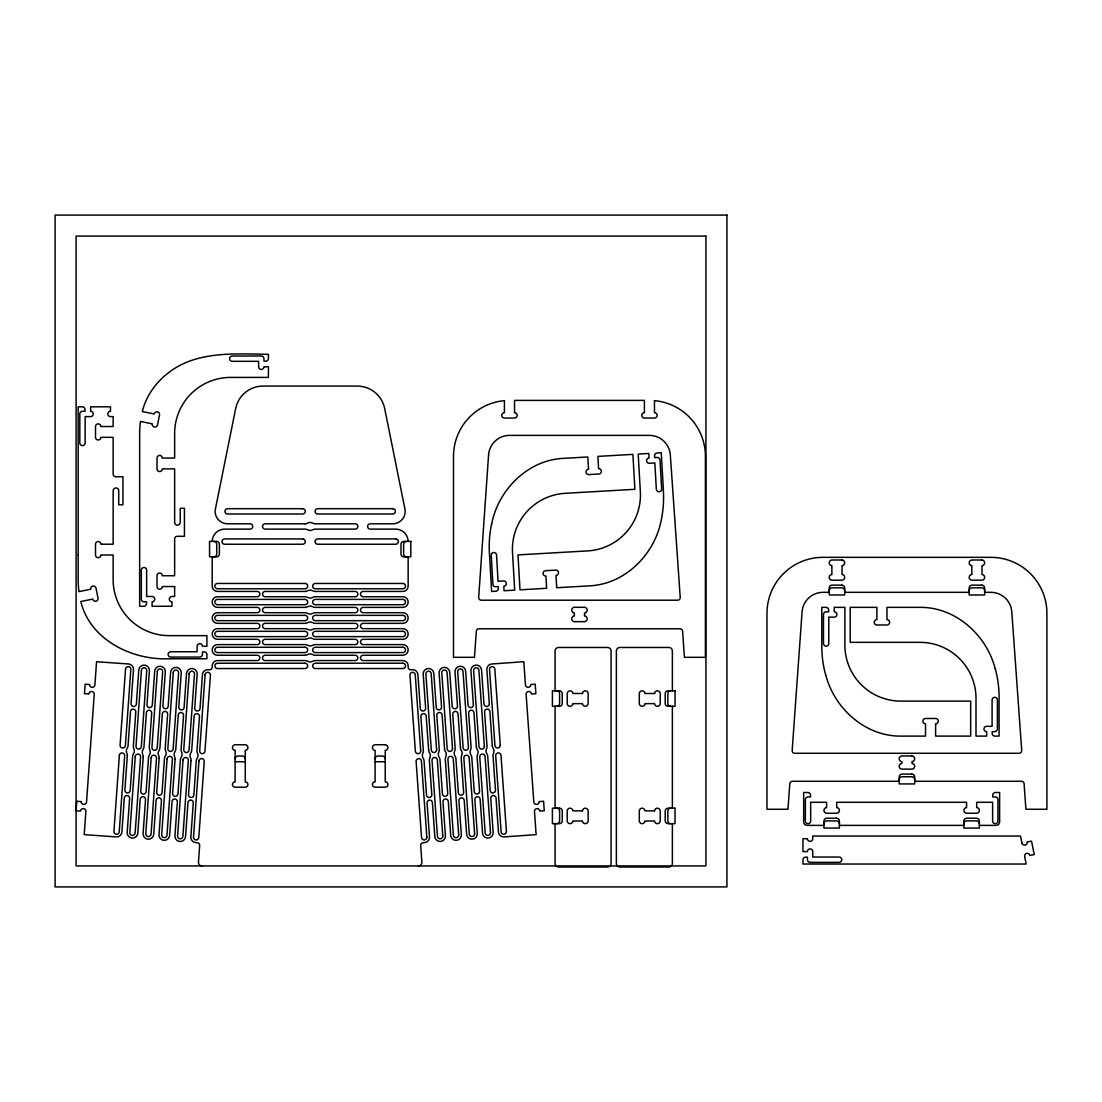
<?xml version="1.0" encoding="UTF-8"?>
<svg xmlns="http://www.w3.org/2000/svg" width="1102" height="1102" viewBox="0 0 1102 1102"><rect width="100%" height="100%" fill="white"/><g stroke="black" fill="none" stroke-linecap="round" stroke-linejoin="round"><path stroke-width="1.5" d="M212.204 556.868L212.204 586.112A5.317 5.317 0 0 0 217.521 591.43L257.207 591.43A2.659 2.659 0 0 1 259.865 594.088A2.659 2.659 0 0 1 257.207 596.747L217.521 596.747A5.317 5.317 0 0 0 212.204 602.064A5.317 5.317 0 0 0 217.521 607.381L257.207 607.381A2.659 2.659 0 0 1 259.865 610.04A2.659 2.659 0 0 1 257.207 612.698L217.521 612.698A5.317 5.317 0 0 0 212.204 618.015A5.317 5.317 0 0 0 217.521 623.346L257.207 623.346A2.659 2.659 0 0 1 259.865 626.005A2.659 2.659 0 0 1 257.207 628.663L217.521 628.663A5.317 5.317 0 0 0 212.204 633.981A5.317 5.317 0 0 0 217.521 639.298L257.207 639.298A2.659 2.659 0 0 1 259.865 641.956A2.659 2.659 0 0 1 257.207 644.615L217.521 644.615A5.317 5.317 0 0 0 212.204 649.932A5.317 5.317 0 0 0 217.521 655.249L257.207 655.249A2.659 2.659 0 0 1 259.865 657.908A2.659 2.659 0 0 1 257.207 660.566L217.521 660.566A5.317 5.317 0 0 0 212.259 665.126L212.204 667.109A2.659 2.659 0 0 1 209.352 669.768L208.113 669.672A5.317 5.317 0 0 0 202.451 674.603L200.027 708.545A2.659 2.659 0 0 1 197.189 711.01A2.659 2.659 0 0 1 194.723 708.173L197.148 674.231A5.317 5.317 0 0 0 192.216 668.542A5.317 5.317 0 0 0 186.527 673.474L184.103 707.415A2.659 2.659 0 0 1 181.265 709.881A2.659 2.659 0 0 1 178.799 707.029L181.224 673.088A5.317 5.317 0 0 0 176.306 667.399A5.317 5.317 0 0 0 170.617 672.33L168.193 706.272A2.659 2.659 0 0 1 165.355 708.738A2.659 2.659 0 0 1 162.889 705.9L165.314 671.958A5.317 5.317 0 0 0 160.382 666.269A5.317 5.317 0 0 0 154.707 671.187L152.283 705.142A2.659 2.659 0 0 1 149.431 707.608A2.659 2.659 0 0 1 146.979 704.757L149.404 670.815A5.317 5.317 0 0 0 144.472 665.126A5.317 5.317 0 0 0 138.783 670.057L136.359 703.999A2.659 2.659 0 0 1 133.521 706.465A2.659 2.659 0 0 1 131.055 703.627L133.48 669.672A5.317 5.317 0 0 0 128.562 663.996L96.563 661.71L94.91 684.893A2.659 2.659 0 0 1 92.058 687.345A2.659 2.659 0 0 1 89.606 684.507L85.143 684.19L84.455 693.681L88.931 693.998A2.659 2.659 0 0 1 91.769 691.533A2.659 2.659 0 0 1 94.235 694.37L86.548 801.953A2.659 2.659 0 0 1 83.697 804.419A2.659 2.659 0 0 1 81.245 801.581L76.768 801.264L76.093 810.755L80.556 811.072A2.659 2.659 0 0 1 83.408 808.606A2.659 2.659 0 0 1 85.873 811.458L84.207 834.627L116.206 836.914A5.317 5.317 0 0 0 121.895 831.982L124.319 798.041A2.659 2.659 0 0 1 127.157 795.575A2.659 2.659 0 0 1 129.623 798.413L127.198 832.368A5.317 5.317 0 0 0 132.116 838.043A5.317 5.317 0 0 0 137.805 833.126L140.23 799.17A2.659 2.659 0 0 1 143.067 796.718A2.659 2.659 0 0 1 145.533 799.556L143.108 833.498A5.317 5.317 0 0 0 148.04 839.187A5.317 5.317 0 0 0 153.715 834.255L156.14 800.314A2.659 2.659 0 0 1 158.991 797.848A2.659 2.659 0 0 1 161.443 800.699L159.019 834.641A5.317 5.317 0 0 0 163.95 840.316A5.317 5.317 0 0 0 169.639 835.399L172.064 801.457A2.659 2.659 0 0 1 174.901 798.991A2.659 2.659 0 0 1 177.367 801.829L174.942 835.771A5.317 5.317 0 0 0 179.86 841.46A5.317 5.317 0 0 0 185.549 836.528L187.974 802.587A2.659 2.659 0 0 1 190.811 800.121A2.659 2.659 0 0 1 193.277 802.972L190.853 836.914A5.317 5.317 0 0 0 195.77 842.589L197.203 842.699A2.659 2.659 0 0 1 199.655 845.537L198.47 862.163A3.499 3.499 0 0 0 201.969 865.91M491.699 523.822C498.311 489.825 527.706 460.071 563.205 458.377L587.821 456.972L588.523 469.259A2.659 2.659 0 0 0 586.03 472.069A2.659 2.659 0 0 0 588.826 474.576L598.896 473.998A2.659 2.659 0 0 0 601.389 471.188A2.659 2.659 0 0 0 598.593 468.681L597.876 456.393L632.892 454.382L634.89 489.316L565.202 493.31A55.982 55.982 0 0 0 512.513 552.419L514.689 590.149L504.069 590.755L503.807 586.278A2.659 2.659 0 0 0 506.314 583.468A2.659 2.659 0 0 0 503.504 580.974L498.049 581.277L496.547 554.981A2.659 2.659 0 0 0 493.737 552.488A2.659 2.659 0 0 0 491.23 555.284L492.897 584.239A2.659 2.659 0 0 0 495.707 586.746L498.214 586.608L498.324 588.413A2.659 2.659 0 0 1 495.817 591.223L491.63 591.471L489.467 553.741A109.263 109.263 0 0 1 491.616 523.794M829.227 592.325L823.015 592.325A20.993 20.993 0 0 0 802.077 611.817L792.173 750.434A2.659 2.659 0 0 0 794.817 753.286L1019.047 753.286A2.659 2.659 0 0 0 1021.706 750.434L1011.801 611.817A20.993 20.993 0 0 0 990.863 592.325L984.651 592.325M844.683 592.325L969.181 592.325M574.803 607.312L584.115 607.312M574.803 621.652L584.115 621.652M235.112 761.73L245.264 761.73M375.093 761.73L385.232 761.73M899.204 781.277L792.448 781.277A2.659 2.659 0 0 0 789.79 783.742L787.971 809.267L766.978 809.267L766.978 613.318A55.982 55.982 0 0 1 822.96 557.337L990.918 557.337A55.982 55.982 0 0 1 1046.9 613.318L1046.9 809.267L1025.907 809.267L1024.089 783.742A2.659 2.659 0 0 0 1021.43 781.277L914.674 781.277M823.938 825.398L807.174 825.384A3.499 3.499 0 0 1 803.675 821.885L803.675 792.49L807.876 792.49A2.659 2.659 0 0 1 810.535 795.148L810.535 796.966L808.014 796.966A2.659 2.659 0 0 0 805.355 799.625L805.355 821.045A2.659 2.659 0 0 0 808.014 823.704A2.659 2.659 0 0 0 810.673 821.045L810.673 802.284L826.596 802.297L826.596 807.587A2.838 2.838 0 0 0 823.938 810.507A2.838 2.838 0 0 0 826.776 813.248L836.57 813.248A2.838 2.838 0 0 0 839.407 810.507A2.838 2.838 0 0 0 836.749 807.587L836.749 802.297L966.564 802.297L966.564 807.587A2.838 2.838 0 0 0 963.906 810.493A2.838 2.838 0 0 0 966.729 813.248L976.524 813.248A2.838 2.838 0 0 0 979.361 810.493A2.838 2.838 0 0 0 976.703 807.587L976.703 802.297L992.626 802.297L992.626 821.045A2.659 2.659 0 0 0 995.285 823.704A2.659 2.659 0 0 0 997.944 821.045L997.944 799.625A2.659 2.659 0 0 0 995.285 796.966L992.764 796.966L992.764 795.148A2.659 2.659 0 0 1 995.423 792.49L999.624 792.49L999.624 821.899A3.499 3.499 0 0 1 996.125 825.398L979.361 825.398M839.407 825.384L963.892 825.384M995.147 668.583C986.593 635.014 955.544 606.995 920.005 607.354L886.972 607.354L886.972 619.668A2.659 2.659 0 0 1 889.631 622.327A2.659 2.659 0 0 1 886.972 624.986L876.889 624.986A2.659 2.659 0 0 1 874.23 622.327A2.659 2.659 0 0 1 876.889 619.668L876.889 607.354L850.207 607.354L850.207 642.342L920.005 642.342A55.982 55.982 0 0 1 976 698.324L976 736.108L986.634 736.108L986.634 731.632A2.659 2.659 0 0 1 983.976 728.973A2.659 2.659 0 0 1 986.634 726.314L992.089 726.314L992.089 699.977A2.659 2.659 0 0 1 994.748 697.318A2.659 2.659 0 0 1 997.406 699.977L997.406 728.973A2.659 2.659 0 0 1 994.748 731.632L992.227 731.632L992.227 733.45A2.659 2.659 0 0 0 994.886 736.108L999.087 736.108L999.087 698.324A109.263 109.263 0 0 0 995.23 668.556M825.742 674.879C834.297 708.448 865.346 736.467 900.871 736.108L925.528 736.108L925.528 723.794A2.659 2.659 0 0 1 922.87 721.135A2.659 2.659 0 0 1 925.528 718.476L935.612 718.476A2.659 2.659 0 0 1 938.27 721.135A2.659 2.659 0 0 1 935.612 723.794L935.612 736.108L970.669 736.108L970.669 701.12L900.871 701.12A55.982 55.982 0 0 1 844.89 645.138L844.89 607.354L834.255 607.354L834.255 611.83A2.659 2.659 0 0 1 836.914 614.489A2.659 2.659 0 0 1 834.255 617.148L828.787 617.148L828.787 643.485A2.659 2.659 0 0 1 826.128 646.144A2.659 2.659 0 0 1 823.469 643.485L823.469 614.489A2.659 2.659 0 0 1 826.128 611.83L828.649 611.83L828.649 610.012A2.659 2.659 0 0 0 825.99 607.354L821.789 607.354L821.789 645.138A109.263 109.263 0 0 0 825.646 674.906M1021.885 842.81L1020.507 836.046L812.753 836.046L812.753 838.705A2.659 2.659 0 0 1 810.094 841.363A2.659 2.659 0 0 1 807.435 838.705L802.959 838.705L802.959 851.584L807.435 851.584A2.659 2.659 0 0 1 810.094 848.926A2.659 2.659 0 0 1 812.753 851.584L812.753 857.039L839.104 857.039A2.659 2.659 0 0 1 841.763 859.698A2.659 2.659 0 0 1 839.104 862.356L810.094 862.356A2.659 2.659 0 0 1 807.435 859.698L807.435 857.177L805.617 857.177A2.659 2.659 0 0 0 802.959 859.849L802.959 864.037L1026.155 864.037L1024.681 856.722M663.418 490.486L661.255 452.757L657.067 452.991A2.659 2.659 0 0 0 654.56 455.801L654.671 457.619L657.178 457.468A2.659 2.659 0 0 1 659.988 459.975L661.655 488.93A2.659 2.659 0 0 1 659.148 491.74A2.659 2.659 0 0 1 656.337 489.233L654.836 462.936L649.381 463.253A2.659 2.659 0 0 1 646.571 460.746A2.659 2.659 0 0 1 649.078 457.936L648.816 453.473L638.196 454.079L640.358 491.809A55.982 55.982 0 0 1 587.683 550.904L517.995 554.898L519.992 589.832L546.633 588.303L545.931 576.015A2.659 2.659 0 0 1 543.121 573.508A2.659 2.659 0 0 1 545.628 570.698L555.683 570.12A2.659 2.659 0 0 1 558.494 572.627A2.659 2.659 0 0 1 556 575.437L556.703 587.738L589.68 585.837C625.178 584.156 654.574 554.402 661.186 520.406A109.263 109.263 0 0 0 663.335 490.486M672.372 690.83L672.372 650.965A3.499 3.499 0 0 0 668.873 647.466L619.875 647.466A3.499 3.499 0 0 0 616.376 650.965L616.376 863.513A3.499 3.499 0 0 0 619.875 867.012L668.873 867.012A3.499 3.499 0 0 0 672.372 863.513L672.372 823.662M672.372 706.286L672.372 808.193M555.077 690.83L555.077 650.965A3.499 3.499 0 0 1 558.576 647.466L607.56 647.466A3.499 3.499 0 0 1 611.059 650.965L611.059 863.513A3.499 3.499 0 0 1 607.56 867.012L558.576 867.012A3.499 3.499 0 0 1 555.077 863.513L555.077 823.662M555.077 706.286L555.077 808.193M408.153 556.868L408.153 586.112A5.317 5.317 0 0 1 402.836 591.43L363.15 591.43A2.659 2.659 0 0 0 360.492 594.088A2.659 2.659 0 0 0 363.15 596.747L402.836 596.747A5.317 5.317 0 0 1 408.153 602.064A5.317 5.317 0 0 1 402.836 607.381L363.15 607.381A2.659 2.659 0 0 0 360.492 610.04A2.659 2.659 0 0 0 363.15 612.698L402.836 612.698A5.317 5.317 0 0 1 408.153 618.015A5.317 5.317 0 0 1 402.836 623.346L363.15 623.346A2.659 2.659 0 0 0 360.492 626.005A2.659 2.659 0 0 0 363.15 628.663L402.836 628.663A5.317 5.317 0 0 1 408.153 633.981A5.317 5.317 0 0 1 402.836 639.298L363.15 639.298A2.659 2.659 0 0 0 360.492 641.956A2.659 2.659 0 0 0 363.15 644.615L402.836 644.615A5.317 5.317 0 0 1 408.153 649.932A5.317 5.317 0 0 1 402.836 655.249L363.15 655.249A2.659 2.659 0 0 0 360.492 657.908A2.659 2.659 0 0 0 363.15 660.566L402.836 660.566A5.317 5.317 0 0 1 408.098 665.126L408.153 667.109A2.659 2.659 0 0 0 411.005 669.768L412.231 669.672A5.317 5.317 0 0 1 417.906 674.603L420.33 708.545A2.659 2.659 0 0 0 423.168 711.01A2.659 2.659 0 0 0 425.634 708.173L423.209 674.231A5.317 5.317 0 0 1 428.141 668.542A5.317 5.317 0 0 1 433.816 673.474L436.24 707.415A2.659 2.659 0 0 0 439.092 709.881A2.659 2.659 0 0 0 441.544 707.029L439.119 673.088A5.317 5.317 0 0 1 444.051 667.399A5.317 5.317 0 0 1 449.74 672.33L452.164 706.272A2.659 2.659 0 0 0 455.002 708.738A2.659 2.659 0 0 0 457.468 705.9L455.043 671.958A5.317 5.317 0 0 1 459.961 666.269A5.317 5.317 0 0 1 465.65 671.187L468.075 705.142A2.659 2.659 0 0 0 470.912 707.608A2.659 2.659 0 0 0 473.378 704.757L470.953 670.815A5.317 5.317 0 0 1 475.885 665.126A5.317 5.317 0 0 1 481.56 670.057L483.985 703.999A2.659 2.659 0 0 0 486.836 706.465A2.659 2.659 0 0 0 489.302 703.627L486.877 669.672A5.317 5.317 0 0 1 491.795 663.996L523.794 661.71L525.447 684.893A2.659 2.659 0 0 0 528.285 687.345A2.659 2.659 0 0 0 530.751 684.507L535.214 684.19L535.889 693.681L531.426 693.998A2.659 2.659 0 0 0 528.588 691.533A2.659 2.659 0 0 0 526.122 694.37L533.809 801.953A2.659 2.659 0 0 0 536.646 804.419A2.659 2.659 0 0 0 539.112 801.581L543.575 801.264L544.264 810.755L539.787 811.072A2.659 2.659 0 0 0 536.949 808.606A2.659 2.659 0 0 0 534.484 811.458L536.137 834.627L504.151 836.914A5.317 5.317 0 0 1 498.462 831.982L496.038 798.041A2.659 2.659 0 0 0 493.2 795.575A2.659 2.659 0 0 0 490.734 798.413L493.159 832.368A5.317 5.317 0 0 1 488.227 838.043A5.317 5.317 0 0 1 482.552 833.126L480.128 799.17A2.659 2.659 0 0 0 477.276 796.718A2.659 2.659 0 0 0 474.824 799.556L477.249 833.498A5.317 5.317 0 0 1 472.317 839.187A5.317 5.317 0 0 1 466.628 834.255L464.204 800.314A2.659 2.659 0 0 0 461.366 797.848A2.659 2.659 0 0 0 458.9 800.699L461.325 834.641A5.317 5.317 0 0 1 456.407 840.316A5.317 5.317 0 0 1 450.718 835.399L448.294 801.457A2.659 2.659 0 0 0 445.456 798.991A2.659 2.659 0 0 0 442.99 801.829L445.415 835.771A5.317 5.317 0 0 1 440.483 841.46A5.317 5.317 0 0 1 434.808 836.528L432.383 802.587A2.659 2.659 0 0 0 429.532 800.121A2.659 2.659 0 0 0 427.08 802.972L429.505 836.914A5.317 5.317 0 0 1 424.587 842.589L423.154 842.699A2.659 2.659 0 0 0 420.688 845.537L421.873 862.163A3.499 3.499 0 0 1 418.388 865.91M1021.926 843.044A2.659 2.659 0 0 0 1025.053 845.124A2.659 2.659 0 0 0 1027.133 841.997L1031.527 841.115L1034.241 854.56L1029.847 855.441A2.659 2.659 0 0 0 1026.72 853.361A2.659 2.659 0 0 0 1024.64 856.488M979.361 823.717A2.838 2.838 0 0 0 976.524 820.88L966.729 820.88A2.838 2.838 0 0 0 963.892 823.717M839.407 823.717A2.838 2.838 0 0 0 836.57 820.88L826.776 820.88A2.838 2.838 0 0 0 823.938 823.717M899.204 779.596A2.838 2.838 0 0 1 902.042 776.758L911.836 776.758A2.838 2.838 0 0 1 914.674 779.596M829.227 590.644A2.838 2.838 0 0 1 832.051 587.807L841.859 587.807A2.838 2.838 0 0 1 844.683 590.644M969.181 590.644A2.838 2.838 0 0 1 972.019 587.807L981.813 587.807A2.838 2.838 0 0 1 984.651 590.644M574.555 621.652A2.838 2.838 0 0 1 571.718 618.911A2.838 2.838 0 0 1 574.376 615.99L574.376 612.974A2.838 2.838 0 0 1 571.718 610.053A2.838 2.838 0 0 1 574.555 607.298M584.349 607.298A2.838 2.838 0 0 1 587.187 610.053A2.838 2.838 0 0 1 584.528 612.974L584.528 615.99A2.838 2.838 0 0 1 587.187 618.911A2.838 2.838 0 0 1 584.349 621.652M670.691 690.83A2.838 2.838 0 0 0 667.853 693.654L667.853 703.462A2.838 2.838 0 0 0 670.691 706.286M670.691 808.193A2.838 2.838 0 0 0 667.853 811.031L667.853 820.825A2.838 2.838 0 0 0 670.691 823.662M556.758 690.83A2.838 2.838 0 0 1 559.596 693.654L559.596 703.462A2.838 2.838 0 0 1 556.758 706.286M556.758 808.193A2.838 2.838 0 0 1 559.596 811.031L559.596 820.825A2.838 2.838 0 0 1 556.758 823.662M235.112 758.865A2.838 2.838 0 0 1 237.949 756.027L242.426 756.027A2.838 2.838 0 0 1 245.264 758.865M385.232 758.865A2.838 2.838 0 0 0 382.408 756.027L377.917 756.027A2.838 2.838 0 0 0 375.093 758.865M408.153 541.399A12.453 12.453 0 0 0 395.191 529.125L370.286 529.125A2.659 2.659 0 0 1 367.627 526.467A2.659 2.659 0 0 1 370.286 523.808L392.753 523.808A12.453 12.453 0 0 0 404.627 507.581L384.681 408.539A27.991 27.991 0 0 0 357.241 386.072L263.116 386.072A27.991 27.991 0 0 0 235.676 408.539L215.716 507.581A12.453 12.453 0 0 0 227.604 523.808L250.058 523.808A2.659 2.659 0 0 1 252.716 526.467A2.659 2.659 0 0 1 250.058 529.125L225.166 529.125A12.453 12.453 0 0 0 212.204 541.399M406.473 541.399A2.838 2.838 0 0 0 403.635 544.236L403.635 554.03A2.838 2.838 0 0 0 406.473 556.868M213.884 556.868A2.838 2.838 0 0 0 216.722 554.03L216.722 544.236A2.838 2.838 0 0 0 213.884 541.399M78.159 555.009L78.159 579.666A92.141 92.141 0 0 0 78.821 590.603L78.931 591.622L90.791 589.226A2.659 2.659 0 0 1 92.871 586.099A2.659 2.659 0 0 1 96.012 588.179L97.995 598.055A2.659 2.659 0 0 1 95.915 601.196A2.659 2.659 0 0 1 92.788 599.102L80.79 601.527C90.144 639.904 131.937 660.415 169.129 658.762L206.914 658.748L206.914 654.56A2.659 2.659 0 0 0 204.256 651.902L202.437 651.902L202.437 654.409A2.659 2.659 0 0 1 199.779 657.067L170.782 657.067A2.659 2.659 0 0 1 168.124 654.409A2.659 2.659 0 0 1 170.782 651.75L197.12 651.75L197.12 646.295A2.659 2.659 0 0 1 199.779 643.637A2.659 2.659 0 0 1 202.437 646.295L206.914 646.295L206.914 635.661L169.129 635.647A55.982 55.982 0 0 1 113.148 579.666L113.148 555.009L100.833 555.009A2.659 2.659 0 0 1 98.174 557.667A2.659 2.659 0 0 1 95.502 555.009L95.502 544.209A2.659 2.659 0 0 1 98.174 541.55A2.659 2.659 0 0 1 100.833 544.209L113.148 544.209L113.148 490.776A2.796 2.796 0 0 1 115.944 487.966A2.796 2.796 0 0 1 118.74 490.776L118.74 504.771L122.942 504.771L122.942 476.767L115.806 476.767A2.659 2.659 0 0 1 113.148 474.108L113.148 437.329L100.833 437.329A2.659 2.659 0 0 1 98.174 439.987A2.659 2.659 0 0 1 95.502 437.329L95.502 426.529A2.659 2.659 0 0 1 98.174 423.871A2.659 2.659 0 0 1 100.833 426.529L113.148 426.529L113.148 416.611L110.489 416.611A2.659 2.659 0 0 1 107.831 413.953A2.659 2.659 0 0 1 110.489 411.294L110.489 406.817L90.612 406.817L90.612 411.294A2.659 2.659 0 0 1 93.271 413.953A2.659 2.659 0 0 1 90.612 416.611L85.157 416.611L85.157 442.949A2.659 2.659 0 0 1 82.498 445.607A2.659 2.659 0 0 1 79.826 442.949L79.826 413.953A2.659 2.659 0 0 1 82.498 411.294L85.006 411.294L85.006 409.476A2.659 2.659 0 0 0 82.347 406.817L78.159 406.817L78.159 555.009M174.639 586.539L174.639 596.471L171.981 596.471A2.659 2.659 0 0 0 169.322 599.13A2.659 2.659 0 0 0 171.981 601.788L171.981 606.265L152.104 606.265L152.104 601.788A2.659 2.659 0 0 0 154.762 599.13A2.659 2.659 0 0 0 152.104 596.471L146.649 596.471L146.649 570.12A2.659 2.659 0 0 0 143.99 567.461A2.659 2.659 0 0 0 141.331 570.12L141.331 599.13A2.659 2.659 0 0 0 143.99 601.788L146.511 601.788L146.511 603.607A2.659 2.659 0 0 1 143.852 606.265L139.651 606.265L139.651 433.403A92.141 92.141 0 0 1 140.312 422.465L140.422 421.446L152.283 423.843A2.659 2.659 0 0 0 154.376 426.97A2.659 2.659 0 0 0 157.503 424.89L159.501 415.013A2.659 2.659 0 0 0 157.407 411.886A2.659 2.659 0 0 0 154.28 413.966L142.296 411.542C146.084 396.169 155.685 382.504 168.234 372.972C196.376 350.698 234.974 353.866 268.42 354.321L268.42 358.522A2.659 2.659 0 0 1 265.761 361.18L263.943 361.18L263.943 358.66A2.659 2.659 0 0 0 261.284 356.001L232.274 356.001A2.659 2.659 0 0 0 229.615 358.673A2.659 2.659 0 0 0 232.274 361.332L258.626 361.318L258.626 366.773A2.659 2.659 0 0 0 261.284 369.432A2.659 2.659 0 0 0 263.943 366.773L268.42 366.773L268.42 377.407L230.621 377.421A55.982 55.982 0 0 0 174.639 433.403L174.639 458.074L162.325 458.074A2.659 2.659 0 0 0 159.666 455.401A2.659 2.659 0 0 0 157.007 458.074L157.007 468.873A2.659 2.659 0 0 0 159.666 471.532A2.659 2.659 0 0 0 162.325 468.873L174.639 468.873L174.639 522.307A2.796 2.796 0 0 0 177.436 525.103A2.796 2.796 0 0 0 180.246 522.307L180.246 508.311L184.433 508.311L184.433 536.302L177.298 536.302A2.659 2.659 0 0 0 174.639 538.961L174.639 575.74L162.325 575.74A2.659 2.659 0 0 0 159.666 573.081A2.659 2.659 0 0 0 157.007 575.74L157.007 586.539A2.659 2.659 0 0 0 159.666 589.198A2.659 2.659 0 0 0 162.325 586.539L174.639 586.539M235.112 750.393L235.112 781.883A2.659 2.659 0 0 0 232.453 784.541A2.659 2.659 0 0 0 235.112 787.2L245.264 787.214A2.659 2.659 0 0 0 247.922 784.541A2.659 2.659 0 0 0 245.264 781.883L245.264 750.393A2.838 2.838 0 0 0 247.922 747.473A2.838 2.838 0 0 0 245.085 744.732L235.291 744.732A2.838 2.838 0 0 0 232.453 747.473A2.838 2.838 0 0 0 235.112 750.393M654.478 400.632L654.478 412.727A2.659 2.659 0 0 1 657.136 415.385A2.659 2.659 0 0 1 654.478 418.044L644.408 418.044A2.659 2.659 0 0 1 641.75 415.385A2.659 2.659 0 0 1 644.408 412.727L644.408 400.398L514.51 400.398L514.51 412.727A2.659 2.659 0 0 1 517.169 415.385A2.659 2.659 0 0 1 514.51 418.044L504.427 418.044A2.659 2.659 0 0 1 501.768 415.385A2.659 2.659 0 0 1 504.427 412.727L504.427 400.632A55.982 55.982 0 0 0 453.487 456.38L453.487 657.315L474.48 657.315L476.312 631.226A2.659 2.659 0 0 1 478.971 628.76L679.948 628.76A2.659 2.659 0 0 1 682.593 631.226L684.425 657.315L705.418 657.315L705.418 456.38A55.982 55.982 0 0 0 654.478 400.632M963.892 821.059L963.892 828.057L979.361 828.057L979.361 821.059A2.838 2.838 0 0 0 976.537 818.221L966.729 818.221A2.838 2.838 0 0 0 963.892 821.059M488.585 454.892L478.681 597.353A2.659 2.659 0 0 0 481.34 600.204L677.565 600.204A2.659 2.659 0 0 0 680.223 597.353L670.319 454.892A20.993 20.993 0 0 0 649.381 435.386L509.523 435.386A20.993 20.993 0 0 0 488.585 454.892M119.36 755.393L113.933 831.418A2.659 2.659 0 0 0 116.399 834.255A2.659 2.659 0 0 0 119.236 831.803L124.664 755.779A2.659 2.659 0 0 0 122.198 752.942A2.659 2.659 0 0 0 119.36 755.393M125.532 669.107L120.09 745.131A2.659 2.659 0 0 0 122.556 747.969A2.659 2.659 0 0 0 125.394 745.503L130.835 669.493A2.659 2.659 0 0 0 128.369 666.641A2.659 2.659 0 0 0 125.532 669.107M127.322 755.972L124.884 790.079A2.659 2.659 0 0 0 127.35 792.93A2.659 2.659 0 0 0 130.188 790.465L132.626 756.344A5.317 5.317 0 0 1 133.466 753.823A5.317 5.317 0 0 0 133.838 748.685A5.317 5.317 0 0 1 133.356 746.068L135.794 711.961A2.659 2.659 0 0 0 133.328 709.123A2.659 2.659 0 0 0 130.491 711.575L128.052 745.696A5.317 5.317 0 0 1 127.212 748.217A5.317 5.317 0 0 0 126.84 753.355A5.317 5.317 0 0 1 127.322 755.972M135.27 756.537L129.843 832.561A2.659 2.659 0 0 0 132.309 835.399A2.659 2.659 0 0 0 135.147 832.933L140.588 756.922A2.659 2.659 0 0 0 138.122 754.071A2.659 2.659 0 0 0 135.27 756.537M141.442 670.25L136.014 746.261A2.659 2.659 0 0 0 138.48 749.112A2.659 2.659 0 0 0 141.318 746.646L146.745 670.622A2.659 2.659 0 0 0 144.279 667.784A2.659 2.659 0 0 0 141.442 670.25M143.232 757.102L140.794 791.222A2.659 2.659 0 0 0 143.26 794.06A2.659 2.659 0 0 0 146.098 791.594L148.536 757.487A5.317 5.317 0 0 1 149.39 754.966A5.317 5.317 0 0 0 149.748 749.828A5.317 5.317 0 0 1 149.28 747.211L151.704 713.09A2.659 2.659 0 0 0 149.252 710.253A2.659 2.659 0 0 0 146.401 712.718L143.963 746.825A5.317 5.317 0 0 1 143.122 749.346A5.317 5.317 0 0 0 142.75 754.484A5.317 5.317 0 0 1 143.232 757.102M151.194 757.68L145.767 833.691A2.659 2.659 0 0 0 148.219 836.528A2.659 2.659 0 0 0 151.07 834.076L156.498 758.052A2.659 2.659 0 0 0 154.032 755.214A2.659 2.659 0 0 0 151.194 757.68M157.352 671.38L151.924 747.404A2.659 2.659 0 0 0 154.39 750.242A2.659 2.659 0 0 0 157.228 747.776L162.655 671.765A2.659 2.659 0 0 0 160.203 668.914A2.659 2.659 0 0 0 157.352 671.38M159.156 758.245L156.718 792.352A2.659 2.659 0 0 0 159.17 795.203A2.659 2.659 0 0 0 162.022 792.737L164.46 758.617A5.317 5.317 0 0 1 165.3 756.096A5.317 5.317 0 0 0 165.672 750.958A5.317 5.317 0 0 1 165.19 748.354L167.628 714.234A2.659 2.659 0 0 0 165.162 711.396A2.659 2.659 0 0 0 162.325 713.848L159.886 747.969A5.317 5.317 0 0 1 159.032 750.49A5.317 5.317 0 0 0 158.674 755.628A5.317 5.317 0 0 1 159.156 758.245M167.105 758.81L161.677 834.834A2.659 2.659 0 0 0 164.143 837.672A2.659 2.659 0 0 0 166.981 835.206L172.408 759.195A2.659 2.659 0 0 0 169.956 756.344A2.659 2.659 0 0 0 167.105 758.81M173.276 672.523L167.835 748.533A2.659 2.659 0 0 0 170.3 751.385A2.659 2.659 0 0 0 173.152 748.919L178.579 672.895A2.659 2.659 0 0 0 176.113 670.057A2.659 2.659 0 0 0 173.276 672.523M175.066 759.374L172.628 793.495A2.659 2.659 0 0 0 175.094 796.333A2.659 2.659 0 0 0 177.932 793.867L180.37 759.76A5.317 5.317 0 0 1 181.21 757.239A5.317 5.317 0 0 0 181.582 752.101A5.317 5.317 0 0 1 181.1 749.484L183.538 715.377A2.659 2.659 0 0 0 181.072 712.526A2.659 2.659 0 0 0 178.235 714.991L175.797 749.112A5.317 5.317 0 0 1 174.956 751.633A5.317 5.317 0 0 0 174.584 756.757A5.317 5.317 0 0 1 175.066 759.374M183.028 759.953L177.587 835.963A2.659 2.659 0 0 0 180.053 838.801A2.659 2.659 0 0 0 182.891 836.349L188.332 760.325A2.659 2.659 0 0 0 185.866 757.487A2.659 2.659 0 0 0 183.028 759.953M189.186 673.653L183.758 749.677A2.659 2.659 0 0 0 186.224 752.514A2.659 2.659 0 0 0 189.062 750.049L194.489 674.038A2.659 2.659 0 0 0 192.024 671.201A2.659 2.659 0 0 0 189.186 673.653M190.977 760.518L188.538 794.625A2.659 2.659 0 0 0 191.004 797.476A2.659 2.659 0 0 0 193.842 795.01L196.28 760.89A5.317 5.317 0 0 1 197.134 758.369A5.317 5.317 0 0 0 197.492 753.231A5.317 5.317 0 0 1 197.024 750.627L199.462 716.507A2.659 2.659 0 0 0 196.996 713.669A2.659 2.659 0 0 0 194.145 716.135L191.72 750.242A5.317 5.317 0 0 1 190.866 752.762A5.317 5.317 0 0 0 190.494 757.901A5.317 5.317 0 0 1 190.977 760.518M198.939 761.083L193.511 837.107A2.659 2.659 0 0 0 195.977 839.944A2.659 2.659 0 0 0 198.815 837.479L204.242 761.468A2.659 2.659 0 0 0 201.776 758.617A2.659 2.659 0 0 0 198.939 761.083M205.096 674.796L199.669 750.806A2.659 2.659 0 0 0 202.134 753.658A2.659 2.659 0 0 0 204.972 751.192L210.413 675.168A2.659 2.659 0 0 0 207.947 672.33A2.659 2.659 0 0 0 205.096 674.796M726.921 215.083L55.1 215.083L55.1 886.917L726.921 886.917L726.921 215.083M705.927 236.076L76.093 236.076L76.093 865.924L705.927 865.924L705.927 236.076M302.623 508.683L227.604 508.683A2.659 2.659 0 0 0 224.946 511.342A2.659 2.659 0 0 0 227.604 514L302.623 514A2.659 2.659 0 0 0 305.282 511.342A2.659 2.659 0 0 0 302.623 508.683M392.753 508.683L317.734 508.683A2.659 2.659 0 0 0 315.076 511.342A2.659 2.659 0 0 0 317.734 514L392.753 514A2.659 2.659 0 0 0 395.411 511.342A2.659 2.659 0 0 0 392.753 508.683M305.034 523.808L265.183 523.808A2.659 2.659 0 0 0 262.524 526.467A2.659 2.659 0 0 0 265.183 529.125L305.034 529.125A5.317 5.317 0 0 1 307.596 529.787A5.317 5.317 0 0 0 312.748 529.787A5.317 5.317 0 0 1 315.324 529.125L355.175 529.125A2.659 2.659 0 0 0 357.833 526.467A2.659 2.659 0 0 0 355.175 523.808L315.324 523.808A5.317 5.317 0 0 1 312.748 523.133A5.317 5.317 0 0 0 307.596 523.133A5.317 5.317 0 0 1 305.034 523.808M302.623 538.919L224.656 538.919A2.659 2.659 0 0 0 221.998 541.578A2.659 2.659 0 0 0 224.656 544.236L302.623 544.236A2.659 2.659 0 0 0 305.282 541.578A2.659 2.659 0 0 0 302.623 538.919M395.687 538.919L317.734 538.919A2.659 2.659 0 0 0 315.076 541.578A2.659 2.659 0 0 0 317.734 544.236L395.687 544.236A2.659 2.659 0 0 0 398.359 541.578A2.659 2.659 0 0 0 395.687 538.919M216.543 541.399L209.545 541.399L209.545 556.868L216.543 556.868A2.838 2.838 0 0 0 219.381 554.03L219.381 544.236A2.838 2.838 0 0 0 216.543 541.399M410.812 541.399L403.814 541.399A2.838 2.838 0 0 0 400.976 544.236L400.976 554.03A2.838 2.838 0 0 0 403.814 556.868L410.812 556.868L410.812 541.399M841.859 559.995L832.051 559.995A2.838 2.838 0 0 0 829.227 562.736A2.838 2.838 0 0 0 831.886 565.657L831.886 574.514A2.838 2.838 0 0 0 829.227 577.434A2.838 2.838 0 0 0 832.051 580.175L841.859 580.175A2.838 2.838 0 0 0 844.683 577.434A2.838 2.838 0 0 0 842.024 574.514L842.024 565.657A2.838 2.838 0 0 0 844.683 562.736A2.838 2.838 0 0 0 841.859 559.995M981.813 559.995L972.019 559.995A2.838 2.838 0 0 0 969.181 562.736A2.838 2.838 0 0 0 971.84 565.657L971.84 574.514A2.838 2.838 0 0 0 969.181 577.434A2.838 2.838 0 0 0 972.019 580.175L981.813 580.175A2.838 2.838 0 0 0 984.651 577.434A2.838 2.838 0 0 0 981.992 574.514L981.992 565.657A2.838 2.838 0 0 0 984.651 562.736A2.838 2.838 0 0 0 981.813 559.995M305.034 583.454L217.521 583.454A2.659 2.659 0 0 0 214.862 586.112A2.659 2.659 0 0 0 217.521 588.771L305.034 588.771A2.659 2.659 0 0 0 307.692 586.112A2.659 2.659 0 0 0 305.034 583.454M402.836 583.454L315.324 583.454A2.659 2.659 0 0 0 312.665 586.112A2.659 2.659 0 0 0 315.324 588.771L402.836 588.771A2.659 2.659 0 0 0 405.495 586.112A2.659 2.659 0 0 0 402.836 583.454M841.859 585.148L832.051 585.148A2.838 2.838 0 0 0 829.227 587.986L829.227 594.984L844.683 594.984L844.683 587.986A2.838 2.838 0 0 0 841.859 585.148M981.813 585.148L972.019 585.148A2.838 2.838 0 0 0 969.181 587.986L969.181 594.984L984.651 594.984L984.651 587.986A2.838 2.838 0 0 0 981.813 585.148M305.034 591.43L265.183 591.43A2.659 2.659 0 0 0 262.524 594.088A2.659 2.659 0 0 0 265.183 596.747L305.034 596.747A5.317 5.317 0 0 1 307.596 597.408A5.317 5.317 0 0 0 312.748 597.408A5.317 5.317 0 0 1 315.324 596.747L355.175 596.747A2.659 2.659 0 0 0 357.833 594.088A2.659 2.659 0 0 0 355.175 591.43L315.324 591.43A5.317 5.317 0 0 1 312.748 590.768A5.317 5.317 0 0 0 307.596 590.768A5.317 5.317 0 0 1 305.034 591.43M305.034 599.405L217.521 599.405A2.659 2.659 0 0 0 214.862 602.064A2.659 2.659 0 0 0 217.521 604.722L305.034 604.722A2.659 2.659 0 0 0 307.692 602.064A2.659 2.659 0 0 0 305.034 599.405M402.836 599.405L315.324 599.405A2.659 2.659 0 0 0 312.665 602.064A2.659 2.659 0 0 0 315.324 604.722L402.836 604.722A2.659 2.659 0 0 0 405.495 602.064A2.659 2.659 0 0 0 402.836 599.405M305.034 607.381L265.183 607.381A2.659 2.659 0 0 0 262.524 610.04A2.659 2.659 0 0 0 265.183 612.698L305.034 612.698A5.317 5.317 0 0 1 307.596 613.373A5.317 5.317 0 0 0 312.748 613.373A5.317 5.317 0 0 1 315.324 612.698L355.175 612.698A2.659 2.659 0 0 0 357.833 610.04A2.659 2.659 0 0 0 355.175 607.381L315.324 607.381A5.317 5.317 0 0 1 312.748 606.72A5.317 5.317 0 0 0 307.596 606.72A5.317 5.317 0 0 1 305.034 607.381M305.034 615.357L217.521 615.357A2.659 2.659 0 0 0 214.862 618.015A2.659 2.659 0 0 0 217.521 620.674L305.034 620.674A2.659 2.659 0 0 0 307.692 618.015A2.659 2.659 0 0 0 305.034 615.357M402.836 615.357L315.324 615.357A2.659 2.659 0 0 0 312.665 618.015A2.659 2.659 0 0 0 315.324 620.674L402.836 620.674A2.659 2.659 0 0 0 405.495 618.015A2.659 2.659 0 0 0 402.836 615.357M305.034 623.346L265.183 623.346A2.659 2.659 0 0 0 262.524 626.005A2.659 2.659 0 0 0 265.183 628.663L305.034 628.663A5.317 5.317 0 0 1 307.596 629.325A5.317 5.317 0 0 0 312.748 629.325A5.317 5.317 0 0 1 315.324 628.663L355.175 628.663A2.659 2.659 0 0 0 357.833 626.005A2.659 2.659 0 0 0 355.175 623.346L315.324 623.346A5.317 5.317 0 0 1 312.748 622.671A5.317 5.317 0 0 0 307.596 622.671A5.317 5.317 0 0 1 305.034 623.346M305.034 631.322L217.521 631.322A2.659 2.659 0 0 0 214.862 633.981A2.659 2.659 0 0 0 217.521 636.639L305.034 636.639A2.659 2.659 0 0 0 307.692 633.981A2.659 2.659 0 0 0 305.034 631.322M402.836 631.322L315.324 631.322A2.659 2.659 0 0 0 312.665 633.981A2.659 2.659 0 0 0 315.324 636.639L402.836 636.639A2.659 2.659 0 0 0 405.495 633.981A2.659 2.659 0 0 0 402.836 631.322M305.034 639.298L265.183 639.298A2.659 2.659 0 0 0 262.524 641.956A2.659 2.659 0 0 0 265.183 644.615L305.034 644.615A5.317 5.317 0 0 1 307.596 645.276A5.317 5.317 0 0 0 312.748 645.276A5.317 5.317 0 0 1 315.324 644.615L355.175 644.615A2.659 2.659 0 0 0 357.833 641.956A2.659 2.659 0 0 0 355.175 639.298L315.324 639.298A5.317 5.317 0 0 1 312.748 638.637A5.317 5.317 0 0 0 307.596 638.637A5.317 5.317 0 0 1 305.034 639.298M305.034 647.273L217.521 647.273A2.659 2.659 0 0 0 214.862 649.932A2.659 2.659 0 0 0 217.521 652.591L305.034 652.591A2.659 2.659 0 0 0 307.692 649.932A2.659 2.659 0 0 0 305.034 647.273M402.836 647.273L315.324 647.273A2.659 2.659 0 0 0 312.665 649.932A2.659 2.659 0 0 0 315.324 652.591L402.836 652.591A2.659 2.659 0 0 0 405.495 649.932A2.659 2.659 0 0 0 402.836 647.273M305.034 655.249L265.183 655.249A2.659 2.659 0 0 0 262.524 657.908A2.659 2.659 0 0 0 265.183 660.566L305.034 660.566A5.317 5.317 0 0 1 307.596 661.241A5.317 5.317 0 0 0 312.748 661.241A5.317 5.317 0 0 1 315.324 660.566L355.175 660.566A2.659 2.659 0 0 0 357.833 657.908A2.659 2.659 0 0 0 355.175 655.249L315.324 655.249A5.317 5.317 0 0 1 312.748 654.588A5.317 5.317 0 0 0 307.596 654.588A5.317 5.317 0 0 1 305.034 655.249M305.034 663.225L217.521 663.225A2.659 2.659 0 0 0 214.862 665.883A2.659 2.659 0 0 0 217.521 668.542L305.034 668.542A2.659 2.659 0 0 0 307.692 665.883A2.659 2.659 0 0 0 305.034 663.225M402.836 663.225L315.324 663.225A2.659 2.659 0 0 0 312.665 665.883A2.659 2.659 0 0 0 315.324 668.542L402.836 668.542A2.659 2.659 0 0 0 405.495 665.883A2.659 2.659 0 0 0 402.836 663.225M559.417 690.83L552.419 690.83L552.419 706.286L559.417 706.286A2.838 2.838 0 0 0 562.254 703.462L562.254 693.654A2.838 2.838 0 0 0 559.417 690.83M675.03 690.83L668.032 690.83A2.838 2.838 0 0 0 665.195 693.654L665.195 703.462A2.838 2.838 0 0 0 668.032 706.286L675.03 706.286L675.03 690.83M582.476 693.489L572.888 693.489A2.838 2.838 0 0 0 569.968 690.83A2.838 2.838 0 0 0 567.213 693.654L567.213 703.462A2.838 2.838 0 0 0 569.968 706.286A2.838 2.838 0 0 0 572.888 703.627L582.476 703.627A2.838 2.838 0 0 0 585.396 706.286A2.838 2.838 0 0 0 588.137 703.462L588.137 693.654A2.838 2.838 0 0 0 585.396 690.83A2.838 2.838 0 0 0 582.476 693.489M654.56 693.489L644.959 693.489A2.838 2.838 0 0 0 642.053 690.83A2.838 2.838 0 0 0 639.298 693.654L639.298 703.462A2.838 2.838 0 0 0 642.053 706.286A2.838 2.838 0 0 0 644.959 703.627L654.56 703.627A2.838 2.838 0 0 0 657.481 706.286A2.838 2.838 0 0 0 660.222 703.462L660.222 693.654A2.838 2.838 0 0 0 657.481 690.83A2.838 2.838 0 0 0 654.56 693.489M385.066 744.732L375.259 744.732A2.838 2.838 0 0 0 372.435 747.473A2.838 2.838 0 0 0 375.093 750.393L375.093 781.883A2.659 2.659 0 0 0 372.435 784.541A2.659 2.659 0 0 0 375.093 787.214L385.245 787.2A2.659 2.659 0 0 0 387.904 784.541A2.659 2.659 0 0 0 385.245 781.883L385.232 750.393A2.838 2.838 0 0 0 387.89 747.473A2.838 2.838 0 0 0 385.066 744.732M911.836 755.944L902.042 755.944A2.838 2.838 0 0 0 899.204 758.686A2.838 2.838 0 0 0 901.863 761.606L901.863 763.466A2.838 2.838 0 0 0 899.204 766.386A2.838 2.838 0 0 0 902.042 769.127L911.836 769.127A2.838 2.838 0 0 0 914.674 766.386A2.838 2.838 0 0 0 912.015 763.466L912.015 761.606A2.838 2.838 0 0 0 914.674 758.686A2.838 2.838 0 0 0 911.836 755.944M911.836 774.1L902.042 774.1A2.838 2.838 0 0 0 899.204 776.938L899.204 783.935L914.674 783.935L914.674 776.938A2.838 2.838 0 0 0 911.836 774.1M559.417 808.193L552.419 808.193L552.419 823.662L559.417 823.662A2.838 2.838 0 0 0 562.254 820.825L562.254 811.031A2.838 2.838 0 0 0 559.417 808.193M675.03 808.193L668.032 808.193A2.838 2.838 0 0 0 665.195 811.031L665.195 820.825A2.838 2.838 0 0 0 668.032 823.662L675.03 823.662L675.03 808.193M582.476 810.852L572.888 810.852A2.838 2.838 0 0 0 569.968 808.193A2.838 2.838 0 0 0 567.213 811.031L567.213 820.825A2.838 2.838 0 0 0 569.968 823.662A2.838 2.838 0 0 0 572.888 821.004L582.476 821.004A2.838 2.838 0 0 0 585.396 823.662A2.838 2.838 0 0 0 588.137 820.825L588.137 811.031A2.838 2.838 0 0 0 585.396 808.193A2.838 2.838 0 0 0 582.476 810.852M654.56 810.852L644.959 810.852A2.838 2.838 0 0 0 642.053 808.193A2.838 2.838 0 0 0 639.298 811.031L639.298 820.825A2.838 2.838 0 0 0 642.053 823.662A2.838 2.838 0 0 0 644.959 821.004L654.56 821.004A2.838 2.838 0 0 0 657.481 823.662A2.838 2.838 0 0 0 660.222 820.825L660.222 811.031A2.838 2.838 0 0 0 657.481 808.193A2.838 2.838 0 0 0 654.56 810.852M836.57 818.221L826.776 818.221A2.838 2.838 0 0 0 823.938 821.059L823.938 828.057L839.407 828.057L839.407 821.059A2.838 2.838 0 0 0 836.57 818.221M500.253 745.131L494.826 669.107A2.659 2.659 0 0 0 491.988 666.641A2.659 2.659 0 0 0 489.522 669.493L494.95 745.503A2.659 2.659 0 0 0 497.801 747.969A2.659 2.659 0 0 0 500.253 745.131M506.424 831.418L500.997 755.393A2.659 2.659 0 0 0 498.145 752.942A2.659 2.659 0 0 0 495.693 755.779L501.121 831.803A2.659 2.659 0 0 0 503.958 834.255A2.659 2.659 0 0 0 506.424 831.418M492.305 745.696L489.867 711.575A2.659 2.659 0 0 0 487.015 709.123A2.659 2.659 0 0 0 484.563 711.961L487.001 746.068A5.317 5.317 0 0 1 486.519 748.685A5.317 5.317 0 0 0 486.877 753.823A5.317 5.317 0 0 1 487.731 756.344L490.17 790.465A2.659 2.659 0 0 0 493.007 792.93A2.659 2.659 0 0 0 495.473 790.079L493.035 755.972A5.317 5.317 0 0 1 493.517 753.355A5.317 5.317 0 0 0 493.145 748.217A5.317 5.317 0 0 1 492.305 745.696M484.343 746.261L478.915 670.25A2.659 2.659 0 0 0 476.064 667.784A2.659 2.659 0 0 0 473.612 670.622L479.039 746.646A2.659 2.659 0 0 0 481.877 749.112A2.659 2.659 0 0 0 484.343 746.261M490.5 832.561L485.073 756.537A2.659 2.659 0 0 0 482.235 754.071A2.659 2.659 0 0 0 479.769 756.922L485.197 832.933A2.659 2.659 0 0 0 488.048 835.399A2.659 2.659 0 0 0 490.5 832.561M476.381 746.825L473.943 712.718A2.659 2.659 0 0 0 471.105 710.253A2.659 2.659 0 0 0 468.639 713.09L471.077 747.211A5.317 5.317 0 0 1 470.595 749.828A5.317 5.317 0 0 0 470.967 754.966A5.317 5.317 0 0 1 471.808 757.487L474.246 791.594A2.659 2.659 0 0 0 477.097 794.06A2.659 2.659 0 0 0 479.549 791.222L477.125 757.102A5.317 5.317 0 0 1 477.593 754.484A5.317 5.317 0 0 0 477.235 749.346A5.317 5.317 0 0 1 476.381 746.825M468.433 747.404L462.992 671.38A2.659 2.659 0 0 0 460.154 668.914A2.659 2.659 0 0 0 457.688 671.765L463.129 747.776A2.659 2.659 0 0 0 465.967 750.242A2.659 2.659 0 0 0 468.433 747.404M474.59 833.691L469.163 757.68A2.659 2.659 0 0 0 466.325 755.214A2.659 2.659 0 0 0 463.859 758.052L469.287 834.076A2.659 2.659 0 0 0 472.124 836.528A2.659 2.659 0 0 0 474.59 833.691M460.471 747.969L458.033 713.848A2.659 2.659 0 0 0 455.195 711.396A2.659 2.659 0 0 0 452.729 714.234L455.167 748.354A5.317 5.317 0 0 1 454.685 750.958A5.317 5.317 0 0 0 455.057 756.096A5.317 5.317 0 0 1 455.897 758.617L458.336 792.737A2.659 2.659 0 0 0 461.173 795.203A2.659 2.659 0 0 0 463.639 792.352L461.201 758.245A5.317 5.317 0 0 1 461.683 755.628A5.317 5.317 0 0 0 461.311 750.49A5.317 5.317 0 0 1 460.471 747.969M452.509 748.533L447.081 672.523A2.659 2.659 0 0 0 444.244 670.057A2.659 2.659 0 0 0 441.778 672.895L447.205 748.919A2.659 2.659 0 0 0 450.043 751.385A2.659 2.659 0 0 0 452.509 748.533M458.68 834.834L453.253 758.81A2.659 2.659 0 0 0 450.401 756.344A2.659 2.659 0 0 0 447.935 759.195L453.377 835.206A2.659 2.659 0 0 0 456.214 837.672A2.659 2.659 0 0 0 458.68 834.834M444.561 749.112L442.122 714.991A2.659 2.659 0 0 0 439.271 712.526A2.659 2.659 0 0 0 436.819 715.377L439.243 749.484A5.317 5.317 0 0 1 438.775 752.101A5.317 5.317 0 0 0 439.133 757.239A5.317 5.317 0 0 1 439.987 759.76L442.425 793.867A2.659 2.659 0 0 0 445.263 796.333A2.659 2.659 0 0 0 447.729 793.495L445.291 759.374A5.317 5.317 0 0 1 445.773 756.757A5.317 5.317 0 0 0 445.401 751.633A5.317 5.317 0 0 1 444.561 749.112M436.599 749.677L431.171 673.653A2.659 2.659 0 0 0 428.32 671.201A2.659 2.659 0 0 0 425.868 674.038L431.295 750.049A2.659 2.659 0 0 0 434.133 752.514A2.659 2.659 0 0 0 436.599 749.677M442.756 835.963L437.329 759.953A2.659 2.659 0 0 0 434.491 757.487A2.659 2.659 0 0 0 432.025 760.325L437.453 836.349A2.659 2.659 0 0 0 440.304 838.801A2.659 2.659 0 0 0 442.756 835.963M428.637 750.242L426.198 716.135A2.659 2.659 0 0 0 423.361 713.669A2.659 2.659 0 0 0 420.895 716.507L423.333 750.627A5.317 5.317 0 0 1 422.851 753.231A5.317 5.317 0 0 0 423.223 758.369A5.317 5.317 0 0 1 424.063 760.89L426.502 795.01A2.659 2.659 0 0 0 429.353 797.476A2.659 2.659 0 0 0 431.805 794.625L429.367 760.518A5.317 5.317 0 0 1 429.849 757.901A5.317 5.317 0 0 0 429.491 752.762A5.317 5.317 0 0 1 428.637 750.242M420.688 750.806L415.247 674.796A2.659 2.659 0 0 0 412.41 672.33A2.659 2.659 0 0 0 409.944 675.168L415.371 751.192A2.659 2.659 0 0 0 418.223 753.658A2.659 2.659 0 0 0 420.688 750.806M426.846 837.107L421.419 761.083A2.659 2.659 0 0 0 418.567 758.617A2.659 2.659 0 0 0 416.115 761.468L421.543 837.479A2.659 2.659 0 0 0 424.38 839.944A2.659 2.659 0 0 0 426.846 837.107"/></g></svg>
